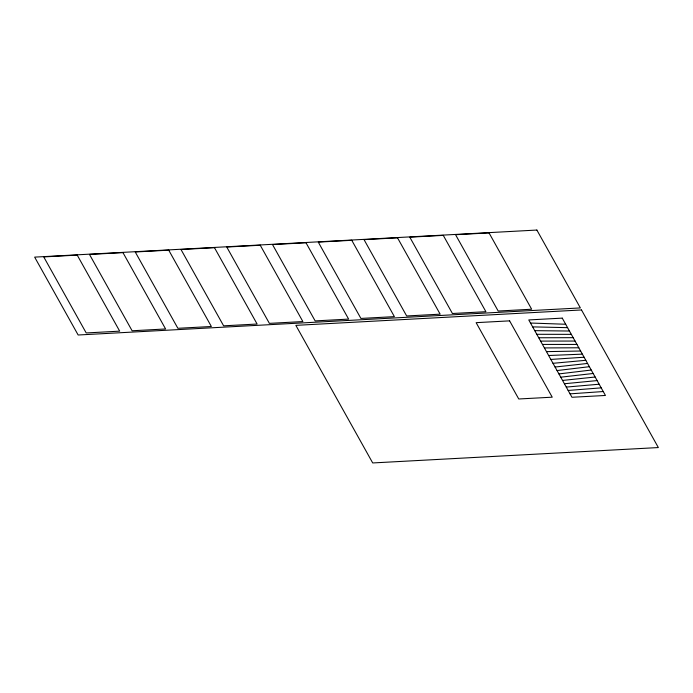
<?xml version="1.0" encoding="UTF-8"?>
<svg xmlns="http://www.w3.org/2000/svg" width="693" height="693" viewBox="0 0 693 693"><rect width="100%" height="100%" fill="white"/><g stroke="black" fill="none" stroke-linecap="round" stroke-linejoin="round"><path stroke-width="1.04" d="M557.051 370.556L589.379 366.692M558.922 373.917L591.25 370.036M560.75 377.183L593.173 373.484M555.076 367.03L587.569 363.453M562.569 380.44L595.14 377.009M564.414 383.74L597.141 380.587M552.997 363.305L585.819 360.308M566.276 387.084L599.168 384.217M568.165 390.454L601.203 387.863M570.062 393.858L603.256 391.536M550.84 359.433L584.095 357.224M548.639 355.5L582.38 354.149M546.482 351.628L580.63 351.022M544.412 347.921L578.82 347.782M538.738 337.768L573.18 337.682M540.592 341.095L575.06 341.051M542.463 344.43L576.957 344.438M536.798 334.295L571.318 334.355M534.762 330.656L569.464 331.029M532.657 326.879L567.584 327.668M530.509 323.033L565.687 324.263M536.876 230.05L34.65 257.12L78.144 335.005L580.37 307.926L536.876 230.05M77.218 255.111L43.737 256.912L86.209 332.952L119.69 331.15L77.218 255.111M122.973 252.642L89.492 254.444L132.112 330.769L165.592 328.967L122.973 252.642M168.728 250.173L135.248 251.983L177.876 328.3L211.356 326.498L168.728 250.173M214.483 247.704L181.003 249.515L223.631 325.831L257.112 324.029L214.483 247.704M260.247 245.244L226.767 247.046L269.386 323.371L302.867 321.561L260.247 245.244M306.003 242.775L272.522 244.577L315.15 320.902L348.631 319.101L306.003 242.775M351.767 240.306L318.278 242.117L360.906 318.433L394.386 316.632L351.767 240.306M397.522 237.838L364.042 239.648L406.661 315.965L440.15 314.163L397.522 237.838M443.277 235.377L409.797 237.179L452.425 313.505L485.906 311.694L443.277 235.377M489.041 232.909L455.561 234.71L498.18 311.036L531.661 309.225L489.041 232.909M581.505 309.962L295.859 325.355L372.704 462.95L658.35 447.557L581.505 309.962M509.615 320.859L476.134 322.661L518.754 398.986L552.234 397.184L509.615 320.859M562.257 318.13L528.768 319.932L571.959 397.271L605.439 395.46L562.257 318.13"/></g></svg>
